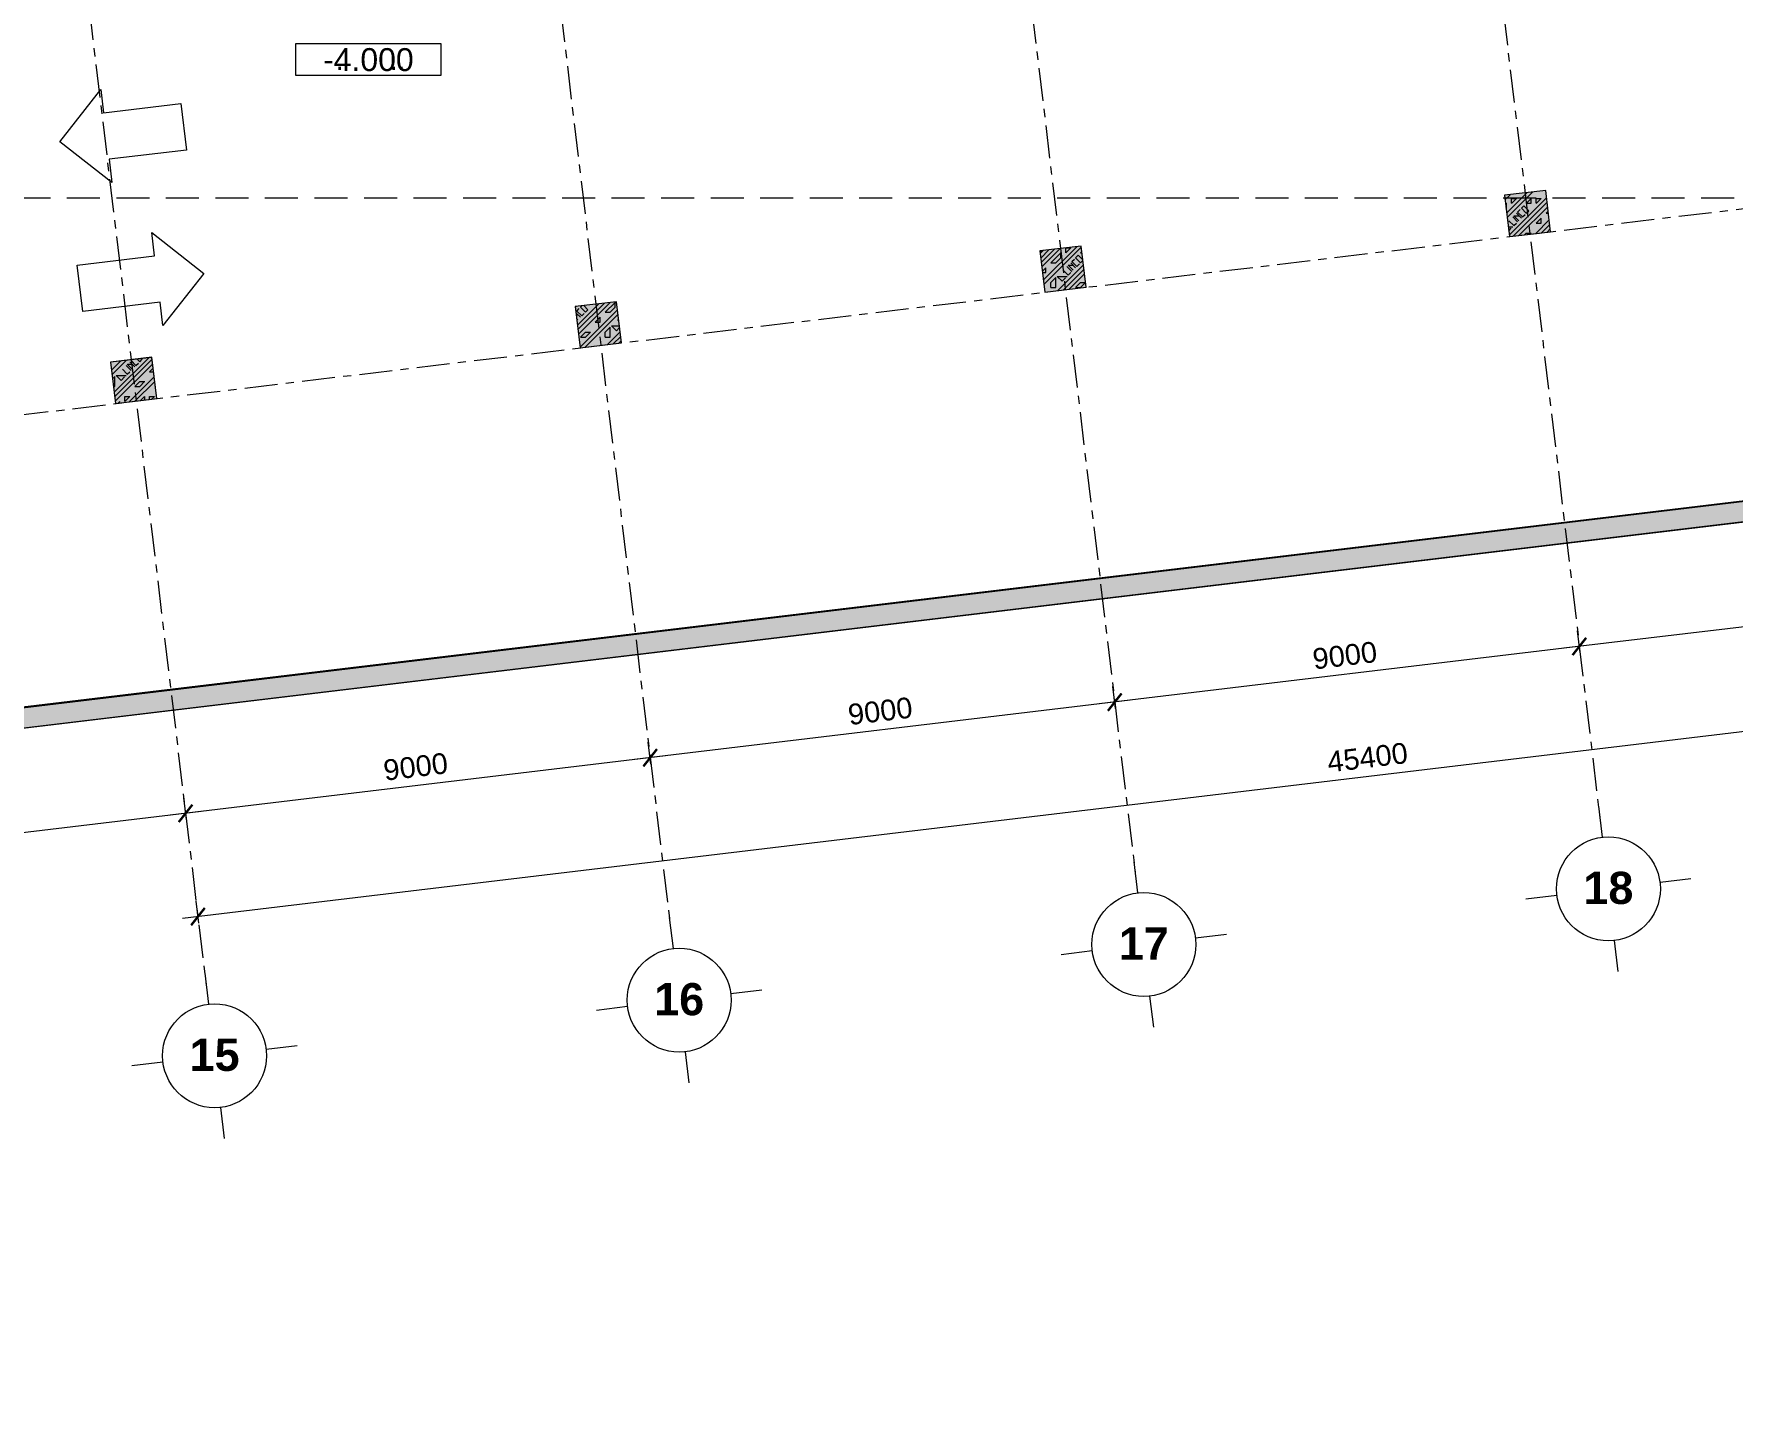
# Model space of a CAD drawing. Header units: millimetres. Extents: x -23040 to 110735, y -14554 to 50786.
# Drawn here: x 48925 to 81605, y -3110 to 23070 of the extents above; entities that cross this region are included whole.
import ezdxf
from ezdxf.enums import TextEntityAlignment as Align

# ---------------------------------------------------------------- set-up
doc = ezdxf.new("R2010")
doc.units = ezdxf.units.MM
doc.linetypes.add('Grid Line', pattern=[22.225, 12.7, -3.175, 3.175, -3.175])
doc.linetypes.add('HIDDEN2', pattern=[4.7625, 3.175, -1.5875])
doc.layers.get('DEFPOINTS').update_dxf_attribs({"color": 230, "lineweight": 13})
for name, color, linetype, lineweight in [('A-DETL-GENF', 31, 'Continuous', 5), ('DIM', 1, 'Continuous', 5), ('HATCH-TUONG', 152, 'Continuous', 9), ('KH', 6, 'Continuous', 5), ('KI-HIEU-1', 151, 'Continuous', 9), ('NET CAT', 3, 'Continuous', 5), ('NET-CAT', 3, 'Continuous', 9), ('TRUC', 225, 'Continuous', 5)]:
    doc.layers.add(name, color=color, linetype=linetype, lineweight=lineweight)
doc.styles.add('Arial', font='arial.ttf')
doc.styles.add('Arial_B', font='arialbd.ttf', dxfattribs={"height": 619.047619})
doc.styles.add('TA1', font='arial.ttf')
doc.dimstyles.new('D_200_KTx2', dxfattribs={"dimtxt": 400, "dimasz": 300, "dimexe": 300, "dimexo": 300, "dimgap": 160, "dimtad": 1, "dimdec": 0, "dimzin": 9, "dimtxsty": 'TA1', "dimblk": 'ARCHTICK', "dimcen": 1, "dimdle": 300, "dimclrd": 256, "dimclre": 256, "dimclrt": 7, "dimadec": 0, "dimazin": 0, "dimtfac": 1, "dimtdec": 0, "dimtix": 1, "dimtmove": 1, "dimatfit": 3, "dimldrblk": 'ARCHTICK', "dimfxl": 1, "dimtolj": 1, "dimtzin": 0, "dimlwd": -1, "dimlwe": -1, "dimarcsym": 0})
pattern_1 = [(45, (95.25, 0), (-476.2456, 476.2456), []), (45, (190.5, 0), (-476.2456, 476.2456), []), (45, (0, 0), (-476.2456, 476.2456), []), (45, (476.25, 0), (-476.2456, 476.2456), []), (45, (571.5, 0), (-476.2456, 476.2456), []), (0, (381, 95.25), (0, 952.5), [95.25, -857.25]), (0, (476.25, 190.5), (0, 952.5), [95.25, -857.25]), (45, (381, 95.25), (0, 952.4912), [134.683, -1212.342]), (45, (476.25, 95.25), (0, 952.4912), [134.683, -1212.342]), (0, (381, 95.25), (0, 952.5), [95.25, -857.25]), (90, (-95.25, 95.25), (-952.5, 6e-14), [95.25, -857.25]), (90, (0, 95.25), (-952.5, 6e-14), [190.5, -762]), (45, (-95.25, 190.5), (0, 952.4912), [134.683, -1212.342]), (90, (762, 381), (-952.5, 6e-14), [95.25, -857.25]), (0, (666.75, 381), (0, 952.5), [95.25, -857.25]), (45, (666.75, 381), (0, 952.4912), [134.683, -1212.342]), (0, (857.25, 95.25), (0, 952.5), [95.25, -857.25]), (0, (857.25, 571.5), (0, 952.5), [95.25, -857.25]), (90, (1047.75, 666.75), (-952.5, 6e-14), [95.25, -857.25]), (45, (857.25, 571.5), (0, 952.4912), [269.367, -1077.659]), (45, (952.5, 571.5), (0, 952.4912), [134.683, -1212.342]), (45, (1143, 762), (0, 952.4912), [134.683, -1212.342]), (0, (1143, 857.25), (0, 952.5), [95.25, -857.25]), (90, (1143, 762), (-952.5, 6e-14), [95.25, -857.25]), (0, (476.25, 762), (0, 952.5), [95.25, -857.25]), (0, (666.75, 857.25), (0, 952.5), [95.25, -857.25]), (90, (571.5, 762), (-952.5, 6e-14), [95.25, -857.25]), (90, (666.75, 762), (-952.5, 6e-14), [95.25, -857.25]), (45, (476.25, 762), (0, 952.4912), [134.684, -1212.342]), (45, (666.75, 762), (0, 952.4912), [134.684, -1212.342]), (135, (119, 214.8), (-952.4912, 6e-14), [134.683, -1212.342]), (135, (238.1, 333.4), (-952.4912, 6e-14), [134.683, -1212.342]), (135, (309.56, 404.8), (-952.4912, 6e-14), [134.683, -1212.342]), (135, (333.4, 428.6), (-952.4912, 6e-14), [134.683, -1212.342]), (135, (381, 476.25), (-952.4912, 6e-14), [134.684, -1212.342]), (135, (404.8, 500.06), (-952.4912, 6e-14), [134.683, -1212.342]), (135, (476.25, 571.5), (-952.4912, 6e-14), [134.684, -1212.342]), (135, (523.9, 619.1), (-952.4912, 6e-14), [134.684, -1212.342]), (45, (119, 214.8), (0, 952.4912), [95.25, -1251.775]), (45, (238.1, 333.4), (0, 952.4912), [67.361, -1279.665]), (45, (404.8, 500.06), (0, 952.4912), [67.361, -1279.665]), (45, (309.56, 595.3), (0, 952.4912), [67.361, -1279.665]), (45, (476.25, 571.5), (0, 952.4912), [67.361, -1279.665]), (45, (381, 666.75), (0, 952.4912), [67.361, -1279.665]), (0, (24.2, 309.5), (0, 952.5), [190.043, -762.457]), (0, (238.1, 523.9), (0, 952.5), [95.25, -857.25])]

# ---------------------------------------------------------------- blocks, each defined once
blk = doc.blocks.new('ALC1807-ASCENT PLAZA-KET CAU 1_rvt-1-MẶT BẰNG HẦM 1')
at = {"layer": 'HATCH-TUONG', "lineweight": 5}
h = blk.add_hatch(dxfattribs=at)
h.set_pattern_fill('FP_4', color=256, style=0, pattern_type=2)
h.set_pattern_definition([(45, (95.25, 0), (-476.2456, 476.2456), []), (45, (190.5, 0), (-476.2456, 476.2456), []), (45, (0, 0), (-476.2456, 476.2456), []), (45, (476.25, 0), (-476.2456, 476.2456), []), (45, (571.5, 0), (-476.2456, 476.2456), []), (0, (381, 95.25), (0, 952.5), [95.25, -857.25]), (0, (476.25, 190.5), (0, 952.5), [95.25, -857.25]), (45, (381, 95.25), (0, 952.4912), [134.684, -1212.342]), (45, (476.25, 95.25), (0, 952.4912), [134.684, -1212.342]), (0, (381, 95.25), (0, 952.5), [95.25, -857.25]), (90, (-95.25, 95.25), (-952.5, 6e-14), [95.25, -857.25]), (90, (0, 95.25), (-952.5, 6e-14), [190.5, -762]), (45, (-95.25, 190.5), (0, 952.4912), [134.684, -1212.342]), (90, (762, 381), (-952.5, 6e-14), [95.25, -857.25]), (0, (666.75, 381), (0, 952.5), [95.25, -857.25]), (45, (666.75, 381), (0, 952.4912), [134.683, -1212.342]), (0, (857.25, 95.25), (0, 952.5), [95.25, -857.25]), (0, (857.25, 571.5), (0, 952.5), [95.25, -857.25]), (90, (1047.75, 666.75), (-952.5, 6e-14), [95.25, -857.25]), (45, (857.25, 571.5), (0, 952.4912), [269.367, -1077.659]), (45, (952.5, 571.5), (0, 952.4912), [134.683, -1212.342]), (45, (1143, 762), (0, 952.4912), [134.684, -1212.342]), (0, (1143, 857.25), (0, 952.5), [95.25, -857.25]), (90, (1143, 762), (-952.5, 6e-14), [95.25, -857.25]), (0, (476.25, 762), (0, 952.5), [95.25, -857.25]), (0, (666.75, 857.25), (0, 952.5), [95.25, -857.25]), (90, (571.5, 762), (-952.5, 6e-14), [95.25, -857.25]), (90, (666.75, 762), (-952.5, 6e-14), [95.25, -857.25]), (45, (476.25, 762), (0, 952.4912), [134.684, -1212.342]), (45, (666.75, 762), (0, 952.4912), [134.683, -1212.342]), (135, (119, 214.8), (-952.4912, 6e-14), [134.684, -1212.342]), (135, (238.1, 333.4), (-952.4912, 6e-14), [134.684, -1212.342]), (135, (309.56, 404.8), (-952.4912, 6e-14), [134.684, -1212.342]), (135, (333.4, 428.6), (-952.4912, 6e-14), [134.683, -1212.342]), (135, (381, 476.25), (-952.4912, 6e-14), [134.683, -1212.342]), (135, (404.8, 500.06), (-952.4912, 6e-14), [134.684, -1212.342]), (135, (476.25, 571.5), (-952.4912, 6e-14), [134.683, -1212.342]), (135, (523.9, 619.1), (-952.4912, 6e-14), [134.684, -1212.342]), (45, (119, 214.8), (0, 952.4912), [95.25, -1251.776]), (45, (238.1, 333.4), (0, 952.4912), [67.361, -1279.665]), (45, (404.8, 500.06), (0, 952.4912), [67.361, -1279.665]), (45, (309.56, 595.3), (0, 952.4912), [67.361, -1279.665]), (45, (476.25, 571.5), (0, 952.4912), [67.361, -1279.665]), (45, (381, 666.75), (0, 952.4912), [67.361, -1279.665]), (0, (24.2, 309.5), (0, 952.5), [190.043, -762.457]), (0, (238.1, 523.9), (0, 952.5), [95.25, -857.25])])
h.paths.add_polyline_path([(43529, 9095), (104445, 16401), (104334, 16780), (43482, 9482)], flags=0)
at = {"layer": 'NET CAT'}
for points in [[(77303, 19172), (78097, 19267), (78002, 20062), (77208, 19967)], [(68367, 18102), (69161, 18197), (69066, 18991), (68272, 18896)], [(59431, 17031), (60225, 17127), (60130, 17921), (59336, 17826)], [(50495, 15961), (51289, 16056), (51194, 16850), (50400, 16755)]]:
    blk.add_hatch(color=256, dxfattribs=at).paths.add_polyline_path(points, flags=0)
at = {"layer": 'NET CAT', "lineweight": 13}
for p, q in [((78002, 20062), (77208, 19967)), ((77208, 19967), (77303, 19172)), ((78097, 19267), (78002, 20062)), ((69066, 18991), (68272, 18896)), ((69161, 18197), (69066, 18991)), ((77303, 19172), (78097, 19267)), ((68272, 18896), (68367, 18102)), ((68367, 18102), (69161, 18197)), ((60130, 17921), (59336, 17826)), ((59336, 17826), (59431, 17031)), ((60225, 17127), (60130, 17921)), ((59431, 17031), (60225, 17127)), ((51194, 16850), (50400, 16755)), ((50400, 16755), (50495, 15961)), ((51289, 16056), (51194, 16850)), ((50495, 15961), (51289, 16056))]:
    blk.add_line(p, q, dxfattribs=at)
at = {"layer": 'NET-CAT'}
for p, q in [((104321, 16789), (43471, 9491)), ((43917, 9141), (104435, 16400))]:
    blk.add_line(p, q, dxfattribs=at)
at = {"layer": 'NET-CAT', "lineweight": 9}
blk.add_line((43482, 9482), (104324, 16779), dxfattribs=at)
blk = doc.blocks.new('*U76')
at = {"color": 7, "ltscale": 30, "true_color": 0xffffff, "insert": (520, 350), "char_height": 200, "attachment_point": 5, "bg_fill": 3, "box_fill_scale": 1.25, "bg_fill_color": 256, "bg_fill_true_color": 13158600, "bg_fill_transparency": 0}
blk.add_mtext('\\A1;.      ..', dxfattribs=at)
blk.add_lwpolyline([(-200, 200), (1200, 200), (1200, 500), (-200, 500)], close=True)
at = {"color": 7, "style": 'Arial'}
blk.add_attdef('±0.000', text='', height=220, dxfattribs=at).set_placement((500, 350), align=Align.MIDDLE)
blk = doc.blocks.new('AROW - AROW-548896-MẶT BẰNG HẦM 1')
at = {"layer": 'A-DETL-GENF'}
for p, q in [((0, 0), (900, 900)), ((900, 900), (900, 450)), ((900, 450), (2400, 450)), ((2400, 450), (2400, -450)), ((900, -900), (0, 0)), ((2400, -450), (900, -450)), ((900, -450), (900, -900))]:
    blk.add_line(p, q, dxfattribs=at)
blk = doc.blocks.new('_ArchTick')
at = {"color": 0, "const_width": 0.15}
blk.add_lwpolyline([(-0.5, -0.5), (0.5, 0.5)], dxfattribs=at)
blk = doc.blocks.new('*D107')
at = {"layer": 'DEFPOINTS', "color": 0, "transparency": 16777216}
for p in [(87636, 11938), (78649, 11289), (78700, 10868)]:
    blk.add_point(p, dxfattribs=at)
at = {"layer": 'DIM', "transparency": 16777216}
for p, q in [((87600, 12236), (87550, 12657)), ((87883, 12395), (78352, 11253)), ((78664, 11166), (78614, 11587))]:
    blk.add_line(p, q, dxfattribs=at)
at = {"layer": 'DIM', "transparency": 16777216, "xscale": 300, "yscale": 300, "zscale": 300}
for p, rotation in [((87585, 12359), 6.830649259230679), ((78649, 11289), 186.8306492592307)]:
    blk.add_blockref('_ArchTick', p, dxfattribs=dict(at, rotation=rotation))
at = {"layer": 'DIM', "color": 7, "transparency": 16777216, "insert": (83074, 12186), "char_height": 400, "attachment_point": 5, "rotation": 6.8306, "style": 'TA1'}
blk.add_mtext('\\A1;9000', dxfattribs=at)
blk = doc.blocks.new('*D108')
at = {"layer": 'DEFPOINTS', "color": 0, "transparency": 16777216}
for p in [(78700, 10868), (69713, 10218), (69764, 9797)]:
    blk.add_point(p, dxfattribs=at)
at = {"layer": 'DIM', "transparency": 16777216}
for p, q in [((78664, 11166), (78614, 11587)), ((78947, 11325), (69415, 10183)), ((69728, 10095), (69678, 10516))]:
    blk.add_line(p, q, dxfattribs=at)
at = {"layer": 'DIM', "transparency": 16777216, "xscale": 300, "yscale": 300, "zscale": 300}
for p, rotation in [((78649, 11289), 6.830649259230679), ((69713, 10218), 186.8306492592307)]:
    blk.add_blockref('_ArchTick', p, dxfattribs=dict(at, rotation=rotation))
at = {"layer": 'DIM', "color": 7, "transparency": 16777216, "insert": (74138, 11115), "char_height": 400, "attachment_point": 5, "rotation": 6.8306, "style": 'TA1'}
blk.add_mtext('\\A1;9000', dxfattribs=at)
blk = doc.blocks.new('*D109')
at = {"layer": 'DEFPOINTS', "color": 0, "transparency": 16777216}
for p in [(69764, 9797), (60777, 9148), (60828, 8727)]:
    blk.add_point(p, dxfattribs=at)
at = {"layer": 'DIM', "transparency": 16777216}
for p, q in [((69728, 10095), (69678, 10516)), ((70011, 10254), (60479, 9112)), ((60792, 9025), (60741, 9446))]:
    blk.add_line(p, q, dxfattribs=at)
at = {"layer": 'DIM', "transparency": 16777216, "xscale": 300, "yscale": 300, "zscale": 300}
for p, rotation in [((69713, 10218), 6.830649259230679), ((60777, 9148), 186.8306492592307)]:
    blk.add_blockref('_ArchTick', p, dxfattribs=dict(at, rotation=rotation))
at = {"layer": 'DIM', "color": 7, "transparency": 16777216, "insert": (65202, 10045), "char_height": 400, "attachment_point": 5, "rotation": 6.8306, "style": 'TA1'}
blk.add_mtext('\\A1;9000', dxfattribs=at)
blk = doc.blocks.new('*D110')
at = {"layer": 'DEFPOINTS', "color": 0, "transparency": 16777216}
for p in [(60828, 8727), (51841, 8078), (51891, 7656)]:
    blk.add_point(p, dxfattribs=at)
at = {"layer": 'DIM', "transparency": 16777216}
for p, q in [((61075, 9184), (51543, 8042)), ((60792, 9025), (60741, 9446)), ((51856, 7954), (51805, 8376))]:
    blk.add_line(p, q, dxfattribs=at)
at = {"layer": 'DIM', "transparency": 16777216, "xscale": 300, "yscale": 300, "zscale": 300}
for p, rotation in [((60777, 9148), 6.830649259230679), ((51841, 8078), 186.8306492592307)]:
    blk.add_blockref('_ArchTick', p, dxfattribs=dict(at, rotation=rotation))
at = {"layer": 'DIM', "color": 7, "transparency": 16777216, "insert": (56266, 8975), "char_height": 400, "attachment_point": 5, "rotation": 6.8306, "style": 'TA1'}
blk.add_mtext('\\A1;9000', dxfattribs=at)
blk = doc.blocks.new('*D111')
at = {"layer": 'DEFPOINTS', "color": 0, "transparency": 16777216}
for p in [(97207, 11070), (52079, 6092), (52129, 5671)]:
    blk.add_point(p, dxfattribs=at)
at = {"layer": 'DIM', "transparency": 16777216}
for p, q in [((97171, 11368), (97121, 11789)), ((97455, 11527), (51781, 6056)), ((52094, 5968), (52043, 6390))]:
    blk.add_line(p, q, dxfattribs=at)
at = {"layer": 'DIM', "transparency": 16777216, "xscale": 300, "yscale": 300, "zscale": 300}
for p, rotation in [((97157, 11492), 6.830649259230679), ((52079, 6092), 186.8306492592307)]:
    blk.add_blockref('_ArchTick', p, dxfattribs=dict(at, rotation=rotation))
at = {"layer": 'DIM', "color": 7, "transparency": 16777216, "insert": (74574, 9153), "char_height": 400, "attachment_point": 5, "rotation": 6.8306, "style": 'TA1'}
blk.add_mtext('\\A1;45400', dxfattribs=at)
blk = doc.blocks.new('*D114')
at = {"layer": 'DEFPOINTS', "color": 0, "transparency": 16777216}
for p in [(43917, 9141), (51891, 7656), (44154, 7157)]:
    blk.add_point(p, dxfattribs=at)
at = {"layer": 'DIM', "transparency": 16777216}
for p, q in [((43952, 8843), (44190, 6859)), ((51856, 7954), (51805, 8376)), ((52139, 8113), (43857, 7121))]:
    blk.add_line(p, q, dxfattribs=at)
at = {"layer": 'DIM', "transparency": 16777216, "xscale": 300, "yscale": 300, "zscale": 300}
for p, rotation in [((51841, 8078), 6.830649259230679), ((44154, 7157), 186.8306492592307)]:
    blk.add_blockref('_ArchTick', p, dxfattribs=dict(at, rotation=rotation))
at = {"layer": 'DIM', "color": 7, "transparency": 16777216, "insert": (47955, 7976), "char_height": 400, "attachment_point": 5, "rotation": 6.8306, "style": 'TA1'}
blk.add_mtext('\\A1;7742', dxfattribs=at)
blk = doc.blocks.new('Grid - FamilyAL-KH TRUC-550400-MẶT BẰNG HẦM 2')
at = {"layer": 'KH'}
for p, q in [((0, 7), (0, 4)), ((-8, -1), (-5, -1)), ((8, -1), (5, -1)), ((0, -9), (0, -6))]:
    blk.add_line(p, q, dxfattribs=at)
blk.add_circle((0, -1), 5, dxfattribs=at)

msp = doc.modelspace()

# ---------------------------------------------------------------- hatches: boundary and pattern name
at = {"layer": 'HATCH-TUONG', "lineweight": 5}
h = msp.add_hatch(dxfattribs=at)
h.set_pattern_fill('FP_1', color=256, style=0, pattern_type=2)
h.set_pattern_definition(pattern_1)
h.paths.add_polyline_path([(43529.5, 9094.8), (104445.2, 16400.8), (104334.2, 16780.3), (43482.5, 9482)], flags=0)
at = {"layer": 'NET CAT'}
h = msp.add_hatch(dxfattribs=at)
h.set_pattern_fill('FP_1', color=256, style=0, pattern_type=2)
h.set_pattern_definition(pattern_1)
h.paths.add_polyline_path([(77303.1, 19172.2), (78097.4, 19267.4), (78002.3, 20061.7), (77208.1, 19965.4), (77303.1, 19172.3)], flags=0)
h = msp.add_hatch(dxfattribs=at)
h.set_pattern_fill('FP_1', color=256, style=0, pattern_type=2)
h.set_pattern_definition(pattern_1)
h.paths.add_polyline_path([(68367, 18101.8), (69161.3, 18197), (69066.1, 18991.3), (68272, 18895), (68367, 18101.9)], flags=0)
h = msp.add_hatch(dxfattribs=at)
h.set_pattern_fill('FP_1', color=256, style=0, pattern_type=2)
h.set_pattern_definition(pattern_1)
h.paths.add_polyline_path([(59430.9, 17031.4), (60225.2, 17126.6), (60130, 17920.9), (59335.8, 17824.6), (59430.8, 17031.5)], flags=0)
h = msp.add_hatch(dxfattribs=at)
h.set_pattern_fill('FP_1', color=256, style=0, pattern_type=2)
h.set_pattern_definition(pattern_1)
h.paths.add_polyline_path([(50494.7, 15961), (51289.1, 16056.2), (51193.9, 16850.4), (50399.7, 16754.1), (50494.7, 15961)], flags=0)

# ---------------------------------------------------------------- linework, layer by layer
at = {"layer": 'KI-HIEU-1', "linetype": 'HIDDEN2', "ltscale": 200}
msp.add_line((-19974.1, 19919), (107315.4, 19919), dxfattribs=at)
at = {"layer": 'NET CAT', "lineweight": 13}
for p, q in [((77207.9, 19966.5), (77303.1, 19172.2)), ((78002.3, 20061.7), (77208.1, 19966.6)), ((78097.4, 19267.4), (78002.3, 20061.7)), ((69066.1, 18991.3), (68272, 18896.1)), ((69161.3, 18197), (69066.1, 18991.3)), ((77303.2, 19172.2), (78097.4, 19267.4)), ((68271.8, 18896.1), (68367, 18101.8)), ((68367.1, 18101.8), (69161.3, 18197)), ((59335.7, 17825.7), (59430.9, 17031.4)), ((60130, 17920.9), (59335.8, 17825.7)), ((60225.2, 17126.6), (60130, 17920.9)), ((59431, 17031.4), (60225.2, 17126.5)), ((50399.6, 16755.3), (50494.7, 15961)), ((51193.9, 16850.4), (50399.7, 16755.3)), ((51289.1, 16056.2), (51193.9, 16850.4)), ((50494.9, 15961), (51289.1, 16056.1))]:
    msp.add_line(p, q, dxfattribs=at)
at = {"layer": 'NET-CAT'}
for p, q in [((104321.3, 16788.8), (43471.3, 9490.7)), ((43916.7, 9141.3), (104837.8, 16447.9))]:
    msp.add_line(p, q, dxfattribs=at)
at = {"layer": 'NET-CAT', "lineweight": 15}
msp.add_line((43482.5, 9482), (104334.2, 16780.3), dxfattribs=at)
at = {"layer": 'TRUC', "linetype": 'Grid Line', "ltscale": 50}
for p, q in [((75074.6, 41139.8), (79041.3, 8017)), ((66138.4, 40069.4), (70105.2, 6946.6)), ((57202.3, 38999), (61169.1, 5876.1)), ((48266.2, 37928.6), (52233, 4805.7))]:
    msp.add_line(p, q, dxfattribs=at)

# ---------------------------------------------------------------- block references
at = {"lineweight": 5}
msp.add_blockref('ALC1807-ASCENT PLAZA-KET CAU 1_rvt-1-MẶT BẰNG HẦM 1', (0, 0), dxfattribs=at)
for p, rotation in [((49423, 20998.1), 6.863801525579298), ((52193.3, 18463.3), 186.8306492592331)]:
    msp.add_blockref('AROW - AROW-548896-MẶT BẰNG HẦM 1', p, dxfattribs=dict(at, rotation=rotation))
at = {"lineweight": 5, "rotation": 186.8306492592331}
for p, xscale, yscale, zscale in [((79231.6, 6428.3), 199.9999999999995, 199.9999999999995, 199.9999999999995), ((70295.5, 5357.9), 200.0000000000007, 200.0000000000007, 200.0000000000007), ((61359.4, 4287.5), 200.0000000000007, 200.0000000000007, 200.0000000000007), ((52423.2, 3217.1), 200.0000000000007, 200.0000000000007, 200.0000000000007)]:
    msp.add_blockref('Grid - FamilyAL-KH TRUC-550400-MẶT BẰNG HẦM 2', p, dxfattribs=dict(at, xscale=xscale, yscale=yscale, zscale=zscale))

# ---------------------------------------------------------------- texts
at = {"layer": 'KH', "char_height": 619.05, "width": 1116.488, "attachment_point": 2, "line_spacing_factor": 0.941778, "style": 'Arial_B'}
for s, insert in [('18', (79207.4, 6954.7)), ('17', (70271.3, 5884.3)), ('16', (61335.2, 4813.9)), ('15', (52399.1, 3743.5))]:
    msp.add_mtext(s, dxfattribs=dict(at, insert=insert))

# ---------------------------------------------------------------- dimensions: what is measured, and where the dimension line sits
at = {"layer": 'DIM'}
for base, p1, p2, picture, middle in [((78649.4, 11288.9), (87636, 11938.1), (78699.8, 10867.7), '*D107', (83074.1, 12185.8)), ((52078.9, 6091.9), (97207.1, 11070.3), (52129.3, 5670.6), '*D111', (74574.4, 9153.3)), ((69713.3, 10218.5), (78699.8, 10867.7), (69763.7, 9797.2), '*D108', (74138, 11115.3)), ((60777.1, 9148.1), (69763.7, 9797.2), (60827.6, 8726.8), '*D109', (65201.9, 10044.9)), ((51841, 8077.7), (60827.6, 8726.8), (51891.5, 7656.4), '*D110', (56265.8, 8974.5)), ((44154.4, 7156.9), (51891.5, 7656.4), (43916.7, 9141.3), '*D114', (47954.8, 7975.5))]:
    dim = msp.add_linear_dim(base=base, p1=p1, p2=p2, angle=6.83065, dimstyle='D_200_KTx2', dxfattribs=at)
    dim.commit()
    dim.dimension.update_dxf_attribs({"geometry": picture, "text_midpoint": middle})

# ---------------------------------------------------------------- next in the draw order: block references
at = {"layer": 'KI-HIEU-1', "linetype": 'ByBlock', "xscale": 2, "yscale": 2, "zscale": 2}
msp.add_blockref('*U76', (54357.5, 21877.6), dxfattribs=at).add_auto_attribs({'±0.000': '-4.000'})

# ---------------------------------------------------------------- next in the draw order: linework, layer by layer
at = {"layer": 'DIM'}
msp.add_lwpolyline([(-11599.5, 45449.9), (42598.9, 45449.9), (44175.6, 34340.2), (74790.8, 41694.1), (76676.9, 35837.7), (97229.9, 42457.2), (104837.8, 16447.9), (43916.7, 9141.3), (45404.9, -3110.1), (-3499.5, -3110.1), (-3499.5, 18489.9), (-9221.1, 18489.9), (-11599.5, 20083.7)], close=True, dxfattribs=at)
at = {"layer": 'TRUC', "linetype": 'Grid Line', "ltscale": 50}
msp.add_line((43048.1, 15069), (107566.1, 22797.3), dxfattribs=at)

doc.saveas('drawing.dxf')
